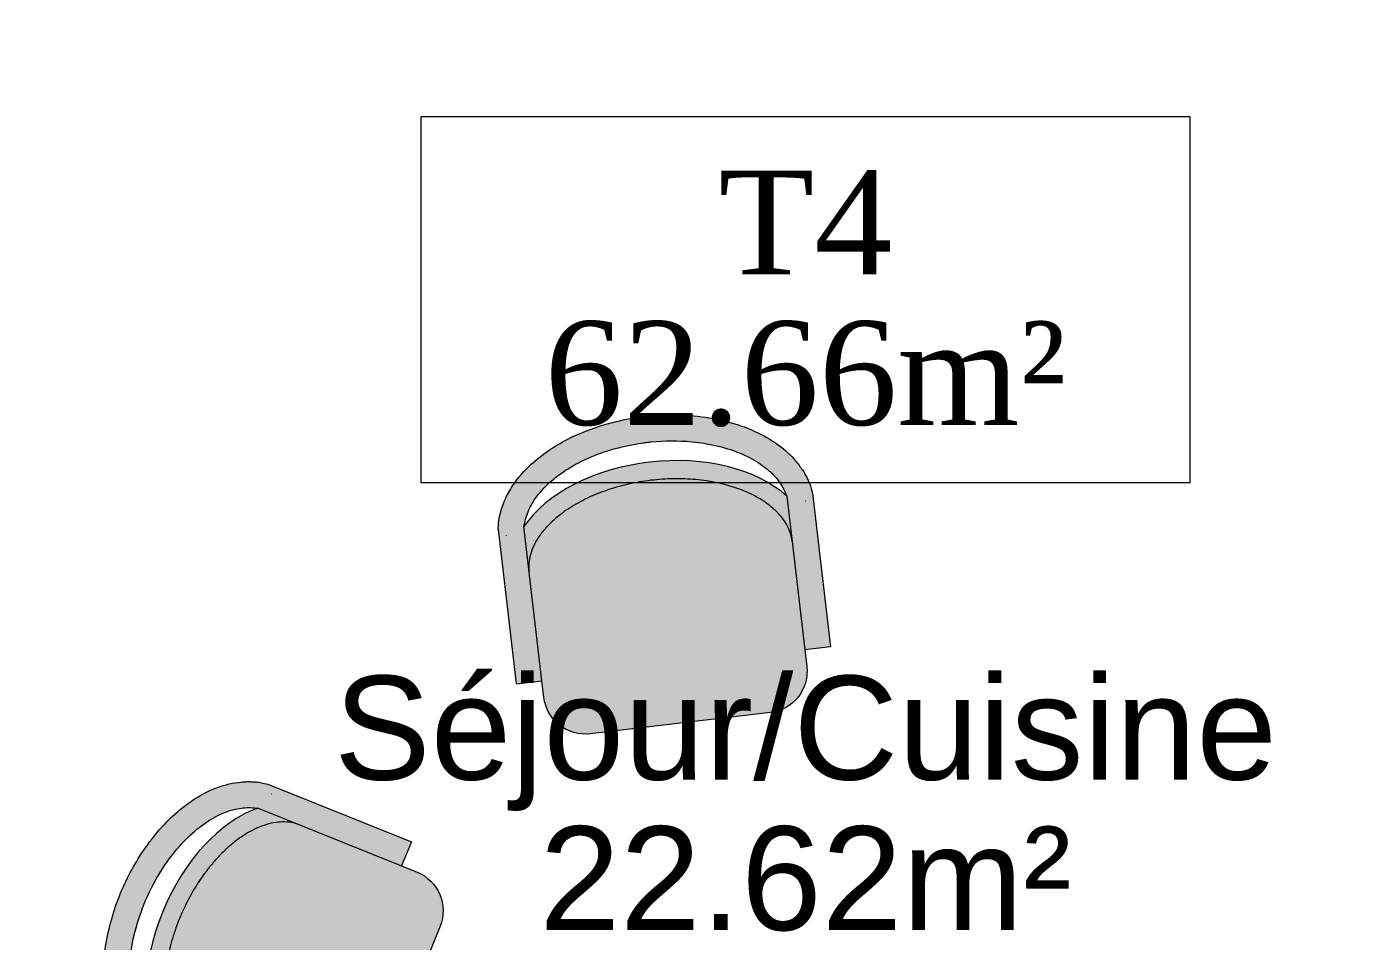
# Model space of a CAD drawing. Header units: millimetres. Extents: x -14819 to 43195, y -10328 to 20814.
# Drawn here: x 37017.9 to 37275.1, y 10024.5 to 10200.7 of the extents above; entities that cross this region are included whole.
import ezdxf
from ezdxf.enums import TextEntityAlignment as Align

# ---------------------------------------------------------------- set-up
doc = ezdxf.new("R2010")
doc.units = ezdxf.units.MM
for name, color, linetype, lineweight in [('59 - TxT', 120, 'Continuous', 0), ('DV_Furnitures', 250, 'Continuous', 5), ('DV_Hatch Living', 43, 'Continuous', 5)]:
    doc.layers.add(name, color=color, linetype=linetype, lineweight=lineweight)
doc.layers.add('DV_Surface', color=241, linetype='Continuous', plot=False)
doc.styles.add('Dutch', font='dutch.ttf')
doc.styles.get("Standard").update_dxf_attribs({"font": 'arial.ttf'})

# ---------------------------------------------------------------- blocks, each defined once
blk = doc.blocks.new('armchair Living room')
at = {"layer": 'DV_Hatch Living', "transparency": 33554579}
h = blk.add_hatch(color=256, dxfattribs=at)
h.dxf.hatch_style = 1
edge = h.paths.add_edge_path()
edge.add_spline(control_points=[(0.255, 0.323), (0.255, 0.3232), (0.255, 0.3235), (0.255, 0.3237)], knot_values=[0, 0, 0, 0, 0.00529, 0.00529, 0.00529, 0.00529], degree=3, periodic=0)
edge.add_spline(control_points=[(0.255, 0.3237), (0.255, 0.3284), (0.2545, 0.3331), (0.2528, 0.3429), (0.2514, 0.3479), (0.2476, 0.358), (0.2452, 0.3631), (0.2393, 0.3733), (0.2358, 0.3784), (0.2277, 0.3885), (0.2231, 0.3936), (0.2128, 0.4034), (0.2071, 0.4082), (0.1946, 0.4176), (0.1879, 0.4221), (0.1734, 0.4306), (0.1658, 0.4347), (0.1495, 0.4423), (0.141, 0.4458), (0.1233, 0.4522), (0.1141, 0.4551), (0.0913, 0.4613), (0.0775, 0.4642), (0.0493, 0.4686), (0.0349, 0.4701), (0.0058, 0.4715), (-0.0089, 0.4715), (-0.0379, 0.47), (-0.0523, 0.4685), (-0.0804, 0.464), (-0.0942, 0.4611), (-0.1205, 0.4539), (-0.1331, 0.4496), (-0.1569, 0.4399), (-0.168, 0.4345), (-0.1884, 0.4228), (-0.1977, 0.4165), (-0.2126, 0.4047), (-0.2185, 0.3993), (-0.229, 0.3883), (-0.2335, 0.3827), (-0.2413, 0.3715), (-0.2444, 0.3658), (-0.2495, 0.3546), (-0.2514, 0.349), (-0.2541, 0.338), (-0.2548, 0.3325), (-0.255, 0.3264), (-0.255, 0.3257), (-0.255, 0.325)], knot_values=[0.00529, 0.00529, 0.00529, 0.00529, 0.117034, 0.117034, 0.234068, 0.234068, 0.351101, 0.351101, 0.468135, 0.468135, 0.585169, 0.585169, 0.702203, 0.702203, 0.819237, 0.819237, 0.93627, 0.93627, 1.053304, 1.053304, 1.170338, 1.170338, 1.333644, 1.333644, 1.49695, 1.49695, 1.660256, 1.660256, 1.823563, 1.823563, 1.986869, 1.986869, 2.150175, 2.150175, 2.313481, 2.313481, 2.476787, 2.476787, 2.606465, 2.606465, 2.736143, 2.736143, 2.865821, 2.865821, 2.995499, 2.995499, 3.125176, 3.125176, 3.141114, 3.141114, 3.141114, 3.141114], degree=3, periodic=0)
edge.add_line((-0.255, 0.325), (-0.255, 0.1121))
edge.add_line((-0.255, 0.1121), (-0.255, 0.08))
edge.add_arc((-0.175, 0.08), 0.08, 180, 270)
edge.add_line((-0.175, 0), (0.175, 0))
edge.add_arc((0.175, 0.08), 0.08, 270, 360)
edge.add_line((0.255, 0.08), (0.255, 0.1121))
edge.add_line((0.255, 0.1121), (0.255, 0.3237))
edge = h.paths.add_edge_path()
edge.add_spline(control_points=[(0.305, 0.4102), (0.3025, 0.426), (0.302, 0.4278), (0.3005, 0.4325), (0.2996, 0.4354), (0.2982, 0.4396), (0.2977, 0.4409), (0.2962, 0.445), (0.295, 0.4479), (0.2924, 0.4537), (0.291, 0.4567), (0.2861, 0.4662), (0.2821, 0.4729), (0.2596, 0.5049), (0.2339, 0.5271), (0.1712, 0.5631), (0.1344, 0.5767), (0.0796, 0.5883), (0.064, 0.5908), (0.0324, 0.5941), (0.0164, 0.595), (0.0004, 0.595)], knot_values=[1.452715, 1.452715, 1.452715, 1.452715, 1.479813, 1.479813, 1.527336, 1.527336, 1.54731, 1.54731, 1.595628, 1.595628, 1.644282, 1.644282, 1.752618, 1.752618, 2.168748, 2.168748, 2.584877, 2.584877, 2.745154, 2.745154, 2.90543, 2.90543, 2.90543, 2.90543], degree=3, periodic=0)
edge.add_arc((0.0003, 0.545), 0.05, 89.8303, 91.3431)
edge.add_spline(control_points=[(0.0001, 0.595), (-0.0366, 0.5949), (-0.0733, 0.5905), (-0.1228, 0.5783), (-0.1375, 0.5739), (-0.1656, 0.5634), (-0.1791, 0.5574), (-0.2044, 0.5442), (-0.2162, 0.5369), (-0.238, 0.521), (-0.248, 0.5125), (-0.2644, 0.4958), (-0.2711, 0.4878), (-0.2799, 0.4753), (-0.2825, 0.4712), (-0.2876, 0.4625), (-0.29, 0.4578), (-0.2933, 0.451), (-0.2943, 0.4487), (-0.2957, 0.4454), (-0.2961, 0.4443), (-0.297, 0.4421), (-0.2975, 0.4409), (-0.2987, 0.4376), (-0.2994, 0.4356), (-0.3006, 0.4321), (-0.3012, 0.4306), (-0.305, 0.4114)], knot_values=[0, 0, 0, 0, 0.367645, 0.367645, 0.529684, 0.529684, 0.691722, 0.691722, 0.85376, 0.85376, 1.015798, 1.015798, 1.153109, 1.153109, 1.220259, 1.220259, 1.298742, 1.298742, 1.337984, 1.337984, 1.357605, 1.357605, 1.377226, 1.377226, 1.414971, 1.414971, 1.452715, 1.452715, 1.452715, 1.452715], degree=3, periodic=0)
edge.add_line((-0.305, 0.4114), (-0.305, 0.1121))
edge.add_line((-0.305, 0.1121), (-0.255, 0.1121))
edge.add_line((-0.255, 0.1121), (-0.255, 0.4114))
edge.add_spline(control_points=[(-0.255, 0.4114), (-0.2534, 0.4156), (-0.2517, 0.4205), (-0.2472, 0.4322), (-0.2426, 0.4413), (-0.23, 0.4594), (-0.2219, 0.4684), (-0.2022, 0.4857), (-0.1907, 0.4939), (-0.1647, 0.509), (-0.1502, 0.5158), (-0.1189, 0.5274), (-0.1021, 0.5323), (-0.0597, 0.5414), (-0.0334, 0.5444), (-0.0045, 0.545), (-0.0021, 0.545), (0.0003, 0.545)], knot_values=[0, 0, 0, 0, 0.088903, 0.088903, 0.297018, 0.297018, 0.505134, 0.505134, 0.71325, 0.71325, 0.921366, 0.921366, 1.129481, 1.129481, 1.425819, 1.425819, 1.452715, 1.452715, 1.452715, 1.452715], degree=3, periodic=0)
edge.add_spline(control_points=[(0.0003, 0.545), (0.0027, 0.545), (0.0051, 0.545), (0.0339, 0.5444), (0.0603, 0.5414), (0.1026, 0.5323), (0.1194, 0.5274), (0.1507, 0.5158), (0.1652, 0.509), (0.1912, 0.4939), (0.2028, 0.4857), (0.2224, 0.4684), (0.2305, 0.4594), (0.2431, 0.4413), (0.2477, 0.4322), (0.2519, 0.4205), (0.2534, 0.4156), (0.255, 0.4102)], knot_values=[1.452715, 1.452715, 1.452715, 1.452715, 1.479611, 1.479611, 1.775949, 1.775949, 1.984065, 1.984065, 2.192181, 2.192181, 2.400296, 2.400296, 2.608412, 2.608412, 2.816528, 2.816528, 2.90543, 2.90543, 2.90543, 2.90543], degree=3, periodic=0)
edge.add_line((0.255, 0.4102), (0.255, 0.1121))
edge.add_line((0.255, 0.1121), (0.305, 0.1121))
edge.add_line((0.305, 0.1121), (0.305, 0.4102))
edge = h.paths.add_edge_path(flags=17)
edge.add_ellipse((0, 0.324), major_axis=(0.29, -0.0011), ratio=0.62877, start_angle=28.5782, end_angle=151.6961)
edge.add_line((-0.255, 0.4114), (-0.255, 0.325))
edge.add_spline(control_points=[(-0.255, 0.325), (-0.255, 0.3257), (-0.255, 0.3264), (-0.2548, 0.3325), (-0.2541, 0.338), (-0.2514, 0.349), (-0.2495, 0.3546), (-0.2444, 0.3658), (-0.2413, 0.3715), (-0.2335, 0.3827), (-0.229, 0.3883), (-0.2185, 0.3993), (-0.2126, 0.4047), (-0.1977, 0.4165), (-0.1884, 0.4228), (-0.168, 0.4345), (-0.1569, 0.4399), (-0.1331, 0.4496), (-0.1205, 0.4539), (-0.0942, 0.4611), (-0.0804, 0.464), (-0.0523, 0.4685), (-0.0379, 0.47), (-0.0089, 0.4715), (0.0058, 0.4715), (0.0349, 0.4701), (0.0493, 0.4686), (0.0775, 0.4642), (0.0913, 0.4613), (0.1141, 0.4551), (0.1233, 0.4522), (0.141, 0.4458), (0.1495, 0.4423), (0.1658, 0.4347), (0.1734, 0.4306), (0.1879, 0.4221), (0.1946, 0.4176), (0.2071, 0.4082), (0.2128, 0.4034), (0.2231, 0.3936), (0.2277, 0.3885), (0.2358, 0.3784), (0.2393, 0.3733), (0.2452, 0.3631), (0.2476, 0.358), (0.2514, 0.3479), (0.2528, 0.3429), (0.2545, 0.3331), (0.255, 0.3284), (0.255, 0.3237)], knot_values=[0.00529, 0.00529, 0.00529, 0.00529, 0.021227, 0.021227, 0.150905, 0.150905, 0.280583, 0.280583, 0.410261, 0.410261, 0.539939, 0.539939, 0.669617, 0.669617, 0.832923, 0.832923, 0.996229, 0.996229, 1.159535, 1.159535, 1.322841, 1.322841, 1.486147, 1.486147, 1.649453, 1.649453, 1.812759, 1.812759, 1.976066, 1.976066, 2.093099, 2.093099, 2.210133, 2.210133, 2.327167, 2.327167, 2.444201, 2.444201, 2.561235, 2.561235, 2.678268, 2.678268, 2.795302, 2.795302, 2.912336, 2.912336, 3.02937, 3.02937, 3.141114, 3.141114, 3.141114, 3.141114], degree=3, periodic=0)
edge.add_line((0.255, 0.3237), (0.255, 0.4102))
at = {"layer": 'DV_Furnitures'}
for points in [[(-0.305, 0.4114), (-0.305, 0.1121), (-0.255, 0.1121)], [(-0.255, 0.1121), (-0.255, 0.4114)], [(0.255, 0.4102), (0.255, 0.1121)], [(0.305, 0.4102), (0.305, 0.1121), (0.255, 0.1121)]]:
    blk.add_lwpolyline(points, dxfattribs=at)
at = {"layer": 'DV_Furnitures', "color": 18, "true_color": 0x000000}
for points in [[(-0.29, 0.3979), (-0.29, 0.3988)], [(0.29, 0.3974), (0.29, 0.3966)]]:
    blk.add_lwpolyline(points, dxfattribs=at)
at = {"layer": 'DV_Furnitures'}
blk.add_lwpolyline([(0.255, 0.1121), (0.255, 0.08, -0.414214), (0.175, 0), (-0.175, 0, -0.414214), (-0.255, 0.08), (-0.255, 0.1121)], format="xyb", dxfattribs=at)
at = {"layer": 'DV_Furnitures', "color": 18, "true_color": 0x000000, "extrusion": (0, 0, -1)}
blk.add_arc((-0.0003, 0.545), 0.05, 89.8303, 90.1697, dxfattribs=at)
at = {"layer": 'DV_Furnitures'}
blk.add_ellipse((0, 0.324), major_axis=(0.29, -0.0011), ratio=0.62877, start_param=0.498783, end_param=2.647597, dxfattribs=at)
for points, knots in [([(-0.305, 0.4114), (-0.3012, 0.4306), (-0.3006, 0.4321), (-0.2994, 0.4356), (-0.2987, 0.4376), (-0.2975, 0.4409), (-0.297, 0.4421), (-0.2961, 0.4443), (-0.2957, 0.4454), (-0.2943, 0.4487), (-0.2933, 0.451), (-0.29, 0.4578), (-0.2876, 0.4625), (-0.2825, 0.4712), (-0.2799, 0.4753), (-0.2711, 0.4878), (-0.2644, 0.4958), (-0.248, 0.5125), (-0.238, 0.521), (-0.2162, 0.5369), (-0.2044, 0.5442), (-0.1791, 0.5574), (-0.1656, 0.5634), (-0.1375, 0.5739), (-0.1228, 0.5783), (-0.0733, 0.5905), (-0.0366, 0.5949), (0.0001, 0.595)], [0, 0, 0, 0, 0.037745, 0.037745, 0.075489, 0.075489, 0.09511, 0.09511, 0.114731, 0.114731, 0.153973, 0.153973, 0.232456, 0.232456, 0.299607, 0.299607, 0.436917, 0.436917, 0.598955, 0.598955, 0.760993, 0.760993, 0.923032, 0.923032, 1.08507, 1.08507, 1.452715, 1.452715, 1.452715, 1.452715]), ([(0.0004, 0.595), (0.0164, 0.595), (0.0324, 0.5941), (0.064, 0.5908), (0.0796, 0.5883), (0.1344, 0.5767), (0.1712, 0.5631), (0.2339, 0.5271), (0.2596, 0.5049), (0.2821, 0.4729), (0.2861, 0.4662), (0.291, 0.4567), (0.2924, 0.4537), (0.295, 0.4479), (0.2962, 0.445), (0.2977, 0.4409), (0.2982, 0.4396), (0.2996, 0.4354), (0.3005, 0.4325), (0.302, 0.4278), (0.3025, 0.426), (0.305, 0.4102)], [1.452715, 1.452715, 1.452715, 1.452715, 1.612992, 1.612992, 1.773268, 1.773268, 2.189398, 2.189398, 2.605527, 2.605527, 2.713863, 2.713863, 2.762518, 2.762518, 2.810835, 2.810835, 2.830809, 2.830809, 2.878333, 2.878333, 2.90543, 2.90543, 2.90543, 2.90543]), ([(-0.255, 0.4114), (-0.2534, 0.4156), (-0.2517, 0.4205), (-0.2472, 0.4322), (-0.2426, 0.4413), (-0.23, 0.4594), (-0.2219, 0.4684), (-0.2022, 0.4857), (-0.1907, 0.4939), (-0.1647, 0.509), (-0.1502, 0.5158), (-0.1189, 0.5274), (-0.1021, 0.5323), (-0.0597, 0.5414), (-0.0334, 0.5444), (-0.0045, 0.545), (-0.0021, 0.545), (0.0003, 0.545), (0.0027, 0.545), (0.0051, 0.545), (0.0339, 0.5444), (0.0603, 0.5414), (0.1026, 0.5323), (0.1194, 0.5274), (0.1507, 0.5158), (0.1652, 0.509), (0.1912, 0.4939), (0.2028, 0.4857), (0.2224, 0.4684), (0.2305, 0.4594), (0.2431, 0.4413), (0.2477, 0.4322), (0.2519, 0.4205), (0.2534, 0.4156), (0.255, 0.4102)], [0, 0, 0, 0, 0.088903, 0.088903, 0.297018, 0.297018, 0.505134, 0.505134, 0.71325, 0.71325, 0.921366, 0.921366, 1.129481, 1.129481, 1.425819, 1.425819, 1.452715, 1.452715, 1.452715, 1.479611, 1.479611, 1.775949, 1.775949, 1.984065, 1.984065, 2.192181, 2.192181, 2.400296, 2.400296, 2.608412, 2.608412, 2.816528, 2.816528, 2.90543, 2.90543, 2.90543, 2.90543]), ([(0.255, 0.323), (0.255, 0.328), (0.2546, 0.3329), (0.2528, 0.3429), (0.2514, 0.3479), (0.2476, 0.358), (0.2452, 0.3631), (0.2393, 0.3733), (0.2358, 0.3784), (0.2277, 0.3885), (0.2231, 0.3936), (0.2128, 0.4034), (0.2071, 0.4082), (0.1946, 0.4176), (0.1879, 0.4221), (0.1734, 0.4306), (0.1658, 0.4347), (0.1495, 0.4423), (0.141, 0.4458), (0.1233, 0.4522), (0.1141, 0.4551), (0.0913, 0.4613), (0.0775, 0.4642), (0.0493, 0.4686), (0.0349, 0.4701), (0.0058, 0.4715), (-0.0089, 0.4715), (-0.0379, 0.47), (-0.0523, 0.4685), (-0.0804, 0.464), (-0.0942, 0.4611), (-0.1205, 0.4539), (-0.1331, 0.4496), (-0.1569, 0.4399), (-0.168, 0.4345), (-0.1884, 0.4228), (-0.1977, 0.4165), (-0.2126, 0.4047), (-0.2185, 0.3993), (-0.229, 0.3883), (-0.2335, 0.3827), (-0.2413, 0.3715), (-0.2444, 0.3658), (-0.2495, 0.3546), (-0.2514, 0.349), (-0.2541, 0.338), (-0.2548, 0.3325), (-0.255, 0.3261), (-0.255, 0.3252), (-0.255, 0.3244)], [0, 0, 0, 0, 0.117034, 0.117034, 0.234068, 0.234068, 0.351101, 0.351101, 0.468135, 0.468135, 0.585169, 0.585169, 0.702203, 0.702203, 0.819237, 0.819237, 0.93627, 0.93627, 1.053304, 1.053304, 1.170338, 1.170338, 1.333644, 1.333644, 1.49695, 1.49695, 1.660256, 1.660256, 1.823563, 1.823563, 1.986869, 1.986869, 2.150175, 2.150175, 2.313481, 2.313481, 2.476787, 2.476787, 2.606465, 2.606465, 2.736143, 2.736143, 2.865821, 2.865821, 2.995499, 2.995499, 3.125176, 3.125176, 3.146381, 3.146381, 3.146381, 3.146381])]:
    blk.add_open_spline(points, degree=3, knots=knots, dxfattribs=at)

msp = doc.modelspace()

# ---------------------------------------------------------------- linework, layer by layer
at = {"layer": '59 - TxT', "linetype": 'Continuous'}
msp.add_lwpolyline([(37093.91, 10183.38), (37242.05, 10183.38), (37242.05, 10112.79), (37093.91, 10112.79)], close=True, dxfattribs=at)
at = {"layer": 'DV_Surface'}
msp.add_circle((37342.95, 10053.35, 195), 1501.31, dxfattribs=at)

# ---------------------------------------------------------------- block references
at = {"lineweight": 5}
for p, xscale, yscale, zscale, rotation in [((37143.85, 10066.48), 99.99999999999999, 99.99999999999999, 99.99999999999999, 6.696548578196551), ((37091.06, 10011.13), 100, 100, 100, 68.07407473524955)]:
    msp.add_blockref('armchair Living room', p, dxfattribs=dict(at, xscale=xscale, yscale=yscale, zscale=zscale, rotation=rotation))

# ---------------------------------------------------------------- texts
at = {"layer": '59 - TxT', "linetype": 'Continuous', "style": 'Dutch'}
for s, p in [('T4', (37167.98, 10152.95)), ('62.66m²', (37167.98, 10123.95))]:
    msp.add_text(s, height=20, dxfattribs=at).set_placement(p, align=Align.CENTER)
at = {"layer": '59 - TxT', "linetype": 'Continuous'}
for s, p in [('Séjour/Cuisine', (37167.98, 10055.61)), ('22.62m²', (37167.98, 10026.61))]:
    msp.add_text(s, height=20, dxfattribs=at).set_placement(p, align=Align.CENTER)

doc.saveas('drawing.dxf')
